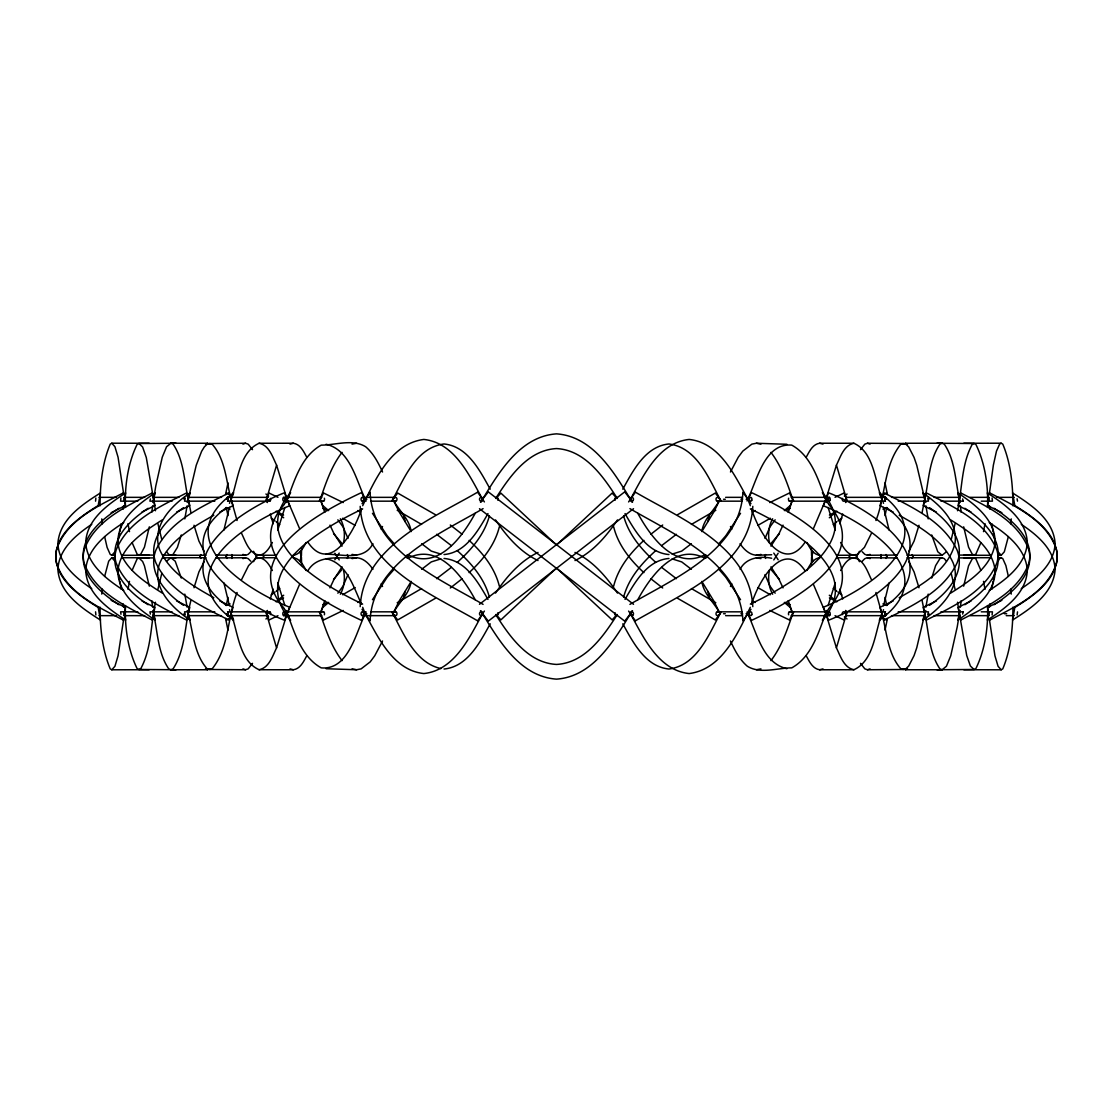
<?xml version="1.0" encoding="UTF-8"?>
<svg xmlns="http://www.w3.org/2000/svg" width="1113" height="1113" viewBox="0 0 1113 1113"><rect width="100%" height="100%" fill="white"/><g stroke="black" fill="none" stroke-linecap="round" stroke-linejoin="round"><path stroke-width="1.5" d="M360.195 506.345C363.228 566.781 432.832 594.579 477.616 620.831L484.405 611.079M752.805 606.655C749.772 546.219 680.168 518.421 635.384 492.169L628.595 501.921M183.993 499.264L184.41 497.428L185.008 498.054M929.007 613.736L928.59 615.572L927.992 614.946M301.595 548.431L301.428 555.582L299.981 561.314M811.405 564.569L811.572 557.418L813.019 551.686M150.366 614.084L149.949 611.844L172.07 611.83M962.634 498.916L963.19 501.128M185.12 614.084L184.563 611.83L214.809 611.83M927.88 498.916L928.492 501.156L898.191 501.17M1017.073 498.735L1017.505 501.128M120.983 614.265L120.594 611.83L137.789 611.83M204.973 558.517L205.265 555.651M907.735 557.349L908.027 554.483M100.087 505.831C100.045 485.31 102.173 463.203 110.243 444.087L111.815 443.211L149.156 443.252M149.156 669.748L111.815 669.789L110.243 668.913C102.173 649.797 100.045 627.69 100.087 607.169M123.14 509.114L123.529 505.831M123.724 618.675L118.061 655.78L114.931 666.284L111.815 669.789M989.276 494.325L993.38 465.095L996.497 451.085L999.627 444.087L1001.185 443.211L1002.757 444.087C1010.827 463.203 1012.955 485.31 1012.913 505.831M989.471 607.169L989.86 603.886M1012.913 607.169C1012.955 627.69 1010.827 649.797 1002.757 668.913L1001.185 669.789L963.844 669.748M231.838 558.448L232.227 555.582M880.773 557.418L881.162 554.552M101.756 594.105L102.424 589.222M1010.576 523.778L1011.244 518.895M125.463 507.417C124.614 486.478 127.786 463.439 137.122 444.393L138.958 443.517L176.077 443.252M176.077 669.748L138.958 669.483L137.122 668.607C127.786 649.561 124.614 626.522 125.463 605.583M151.771 512.314L152.676 505.789M960.324 607.211L961.229 600.686M987.537 507.417C988.386 486.478 985.214 463.439 975.878 444.393L974.042 443.517L936.923 443.252M987.537 605.583C988.386 626.522 985.214 649.561 975.878 668.607L974.042 669.483L936.923 669.748M343.458 543.074C345.294 534.936 344.39 526.115 340.355 518.755M769.542 569.926C767.706 578.064 768.61 586.885 772.645 594.245M95.857 614.946L95.565 611.83M992.1 498.054L992.448 501.156L981.235 501.17M119.884 531.805L121.192 523.778M991.808 589.222L993.116 581.195M155.486 602.258C150.645 624.198 151.716 648.517 140.781 668.607L138.958 669.483M187.123 505.817L184.8 518.881M925.877 607.183L928.2 594.119M957.514 510.742C962.355 488.802 961.284 464.483 972.219 444.393L974.042 443.517M99.168 500.043L98.181 505.552C78.355 517.865 51.935 535.979 56.36 562.83C65.862 592.589 97.624 606.613 123.181 620.038L123.473 618.466M99.307 499.264L100.434 492.962C82.098 504.592 59.768 519.298 57.904 543.102C58.419 563.651 76.032 578.134 91.739 588.694M124.03 615.322L125.449 607.448L111.147 600.31M988.97 497.678L987.551 505.552L1001.853 512.69M989.527 494.534L989.819 492.962C1015.376 506.387 1047.138 520.411 1056.64 550.17C1061.065 577.021 1034.645 595.135 1014.819 607.448L1013.832 612.957M1013.693 613.736L1012.566 620.038C1030.902 608.408 1053.232 593.702 1055.096 569.898C1054.581 549.349 1036.968 534.866 1021.261 524.306M263.183 558.448L263.711 555.582M849.289 557.418L849.817 554.552M127.981 589.361L129.498 581.376M149.323 526.839L144.453 547.151L140.781 554.121L138.958 554.997L137.122 554.121L132.099 542.588M963.677 586.161L968.547 565.849L972.219 558.879L974.042 558.003L975.878 558.879L980.901 570.413M983.502 531.624L985.019 523.639M104.622 576.437L108.684 561.189L111.815 557.696L115.209 557.696M119.62 533.419L117.282 544.354M993.38 579.581L995.718 568.646M1008.378 536.563L1004.316 551.811L1001.185 555.304L997.791 555.304M225.591 494.339L227.984 482.875M226.245 605.542L227.984 597.361M886.755 507.458L885.016 515.639M887.409 618.661L885.016 630.125M190.88 600.672C184.758 623.127 186.01 648.879 173.058 668.885L170.901 669.762L168.745 668.885C157.837 652.928 157.684 632.101 153.594 613.736L155.18 620.094C137.984 608.644 117.352 593.062 117.908 570.134C121.025 546.274 143.466 531.764 162.178 519.98M229.403 507.431L223.922 530.038M237.069 592.492C227.247 617.131 229.361 647.335 212.319 668.635L209.634 669.511L206.962 668.635C193.968 653.762 193.106 632.114 188.208 613.736L190.184 620.15C172.014 608.06 150.839 587.066 159.757 563.164C169.844 540.264 192.869 526.964 213.807 515.277M875.931 520.508C885.753 495.869 883.639 465.665 900.681 444.365L903.366 443.489L906.038 444.365L908.723 446.981L914.079 457.429L916.764 465.276L924.792 499.264L922.12 512.328M883.597 605.569L889.078 582.962M123.974 500.836L124.141 500.043M124.322 499.264L125.658 492.934C107.891 504.481 86.424 519.59 85.701 542.963C87.301 564.82 106.751 579.386 123.682 590.391M152.926 616.908L152.258 620.066C126.298 606.515 94.535 592.436 84.018 562.775C78.62 538.511 100.782 519.938 118.952 508.265M153.26 615.322L154.93 607.42L141.977 600.964M959.74 497.678L958.07 505.58L971.023 512.036M960.074 496.092L960.742 492.934C986.702 506.485 1018.465 520.564 1028.982 550.225C1034.38 574.489 1012.218 593.062 994.048 604.735M988.678 613.736L987.342 620.066C1005.109 608.519 1026.576 593.41 1027.299 570.037C1025.699 548.18 1006.249 533.614 989.318 522.609M988.859 612.957L989.026 612.164M157.921 589.236L161.816 573.306M955.079 523.764L951.184 539.694M403.351 598.557L405.132 591.406M411.114 581.779C409.153 594.523 398.371 602.759 392.931 613.736C404.005 634.66 415.344 662.736 440.859 668.593M701.886 531.221C703.847 518.477 714.629 510.241 720.069 499.264C708.647 477.727 696.474 447.426 668.955 443.976C645.345 446.271 633.06 470.729 622.793 489.177M707.868 521.594L709.649 514.443M152.801 502.436L152.996 501.643M153.204 500.85L153.399 500.057M187.415 616.922L186.622 620.094C160.008 606.418 127.953 592.38 116.058 562.733C109.422 539.179 130.374 519.896 148.14 508.279M187.805 615.336L189.794 607.392L176.619 600.923M925.195 497.664L923.206 505.608L936.381 512.077M925.585 496.078L926.378 492.906C952.992 506.582 985.047 520.62 996.942 550.267C1003.578 573.821 982.626 593.104 964.86 604.721M959.601 612.943L959.796 612.15M960.004 611.357L960.199 610.564M267.301 610.467L266.466 613.736L276.553 647.877C272.588 655.974 269.179 667.758 259.079 669.734C238.933 660.566 238.168 632.17 231.073 613.736M845.699 502.533L846.534 499.264L836.447 465.123C840.412 457.026 843.821 445.242 853.921 443.266C874.067 452.435 874.832 480.83 881.927 499.264M237.069 520.508L231.073 499.264C238.168 480.83 238.933 452.435 259.079 443.266L293.359 443.238C300.44 444.226 303.71 451.683 306.798 457.248M284.886 507.458L277.735 530.178M286.194 502.533C294.069 482.068 300.691 456.525 321.226 445.13C335.556 445.13 352.64 438.675 365.676 446.758C373.495 453.45 378.323 462.799 382.538 472.009M826.806 610.467C818.931 630.932 812.309 656.475 791.774 667.87C777.444 667.87 760.36 674.325 747.324 666.242C739.505 659.55 734.677 650.201 730.462 640.991M828.114 605.542L835.265 582.822M875.931 592.492L881.927 613.736C874.832 632.17 874.067 660.566 853.921 669.734L819.641 669.762C812.56 668.774 809.29 661.317 806.202 655.752M185.008 614.946L184.41 615.572L183.993 613.736M927.992 498.054L928.59 497.428L929.007 499.264M181.28 534.963L177.384 547.387L173.058 554.399L170.901 555.276L168.745 554.399L166.574 551.77M931.72 578.037L935.616 565.613L939.942 558.601L942.099 557.724L944.255 558.601L946.426 561.23M194.01 587.747L198.921 571.915L204.277 561.467M918.99 525.253L914.079 541.085L908.723 551.533M348.007 574.586L343.082 586.036L337.851 593.187M764.993 538.414L769.918 526.964L775.149 519.813M270.306 598.989L273.186 589.236M489.414 515.75C484.531 534.435 471.425 549.655 457.346 562.274M499.361 526.727C494.923 544.967 482.694 560.159 469.102 572.611M613.639 586.273C618.077 568.033 630.306 552.841 643.898 540.389M623.586 597.25C628.469 578.565 641.575 563.345 655.654 550.726M839.814 523.764L842.694 514.011M132.099 570.413L137.122 558.879L138.958 558.003L154.137 557.891M980.901 542.588L975.878 554.121L974.042 554.997L958.863 555.109M226.05 494.562L226.537 493.003L230.989 495.146M267.426 610.62L266.466 613.736L268.929 619.997L277.972 615.698M845.574 502.38L846.534 499.264L844.071 493.003L835.028 497.302M886.95 618.438L886.463 619.997L882.011 617.854M187.221 502.464L187.457 501.657M187.707 500.864L187.958 500.057M230.335 616.143L229.097 620.15C201.69 606.251 169.579 592.06 155.806 562.649C147.278 540.097 166.171 519.437 183.52 507.695M230.572 615.35L233.048 607.336L219.692 600.839M882.428 497.65L879.952 505.664L893.308 512.161M882.665 496.857L883.903 492.85C911.31 506.749 943.421 520.94 957.194 550.351C965.722 572.903 946.829 593.563 929.48 605.305M925.042 612.943L925.293 612.136M925.543 611.343L925.779 610.536M199.895 557.446L200.855 554.58M912.145 558.42L913.105 555.554M324.787 600.617L320.252 613.736C325.9 629.986 331.424 646.848 342.053 660.635M788.213 512.383L792.748 499.264C787.1 483.014 781.576 466.152 770.947 452.365M259.079 443.266C269.193 445.242 272.588 457.04 276.581 465.137L266.466 499.264L267.301 502.533M853.921 669.734C843.807 667.758 840.412 655.96 836.42 647.863L846.534 613.736L845.699 610.467M347.353 558.448L348.383 555.582M764.617 557.418L765.647 554.552M276.581 647.863L287.071 613.736L299.62 584.283M836.42 465.137L825.929 499.264L813.38 528.717M225.953 557.376L227.01 554.524M885.99 558.476L887.047 555.624M361.475 508.919C355.117 529.885 330.324 575.978 307.564 541.697M362.699 505.705C375.262 479.313 391.122 443.628 423.844 439.44C454.507 442.71 469.394 475.376 482.555 499.264L481.094 502.06M364.521 615.35C355.548 634.201 347.979 670.263 321.226 667.87C300.691 656.475 294.069 630.932 286.194 610.467M748.479 497.65C757.452 478.799 765.021 442.737 791.774 445.13C812.309 456.525 818.931 482.068 826.806 502.533M750.301 607.295C737.738 633.687 721.878 669.372 689.156 673.56C658.493 670.29 643.606 637.624 630.445 613.736L631.906 610.94M751.525 604.081C757.883 583.115 782.676 537.023 805.436 571.303M229.473 503.326L229.793 502.506M230.433 500.878L233.647 492.753C167.966 539.735 244.665 589.097 289.644 607.239L284.511 620.247C241.966 603.538 163.889 553.718 226.176 507.778M265.854 500.822L266.16 500.043M846.84 612.957L847.146 612.178M882.567 612.122L879.353 620.247C945.034 573.265 868.335 523.903 823.356 505.761L828.489 492.753C871.034 509.462 949.111 559.283 886.824 605.222M883.207 610.494L883.527 609.674M257.506 554.511L253.555 561.675M855.494 558.489L859.445 551.325M241.577 579.623L248.575 565.627L255.573 558.629L259.079 557.752L276.219 557.738M871.423 533.377L864.425 547.373L857.427 554.371L853.921 555.248L836.781 555.262M329.977 587.873L333.872 579.623L342.053 566.851M381.244 529.259L382.538 526.505M382.538 640.991L374.761 655.738L370.212 661.873L361.127 668.871L356.591 669.748L326.109 668.732M730.462 472.009L738.239 457.262L742.788 451.127L751.873 444.129L756.409 443.252L786.891 444.268M730.462 586.495L731.756 583.741M783.023 525.127L779.128 533.377L770.947 546.149M292.357 557.39L293.735 554.524M819.265 558.476L820.643 555.61M490.207 623.823C479.94 642.271 467.655 666.729 444.045 669.024M340.355 594.245C344.39 586.885 345.294 578.064 343.458 569.926M772.645 518.755C768.61 526.115 767.706 534.936 769.542 543.074M284.427 504.272C237.514 558.1 321.74 601.632 361.6 620.442L364.688 614.585M284.872 503.438L290.604 492.558C246.752 543.172 324.676 585.925 362.629 604.095M366.01 612.067L365.134 613.736C378.295 637.624 393.181 670.29 423.844 673.56C454.507 670.29 469.394 637.624 482.555 613.736L481.094 610.94M746.99 500.933L747.866 499.264C734.705 475.376 719.819 442.71 689.156 439.44C658.493 442.71 643.606 475.376 630.445 499.264L631.906 502.06M748.312 498.415L751.4 492.558C791.26 511.368 875.486 554.9 828.573 608.728M828.128 609.562L822.396 620.442C866.248 569.828 788.324 527.075 750.371 508.905M319.403 500.822L319.834 500.043M407.191 558.392L408.735 555.54M704.265 557.46L705.809 554.608M793.166 612.957L793.597 612.178M306.131 542.49C303.293 547.735 299.926 554.399 293.359 555.276M306.798 655.752C303.71 661.317 300.44 668.774 293.359 669.762L259.079 669.734M806.202 457.248C809.29 451.683 812.56 444.226 819.641 443.238L853.921 443.266M806.869 570.51C809.708 565.265 813.074 558.601 819.641 557.724M487.981 513.622C478.103 530.664 465.971 552.674 444.045 554.538M625.019 599.378C634.897 582.336 647.029 560.326 668.955 558.462M272.379 542.476C269.402 547.819 265.784 554.441 259.079 555.248C248.95 553.272 245.57 541.475 241.577 533.377M840.621 570.524C843.598 565.181 847.216 558.559 853.921 557.752C864.05 559.728 867.43 571.526 871.423 579.623M339.215 553.091L334.832 559.783M773.785 559.909L778.168 553.217M114.931 551.811L111.815 555.304L110.243 554.427L107.112 547.429L104.622 536.563M998.069 561.189L999.627 558.573L1001.185 557.696L1002.757 558.573L1005.888 565.571L1008.378 576.437M252.512 663.334L248.157 668.871L245.542 669.748L209.634 669.511M860.488 449.666L864.843 444.129L867.458 443.252L903.366 443.489M372.465 599.726L387.143 577.299L394.489 568.882M475.223 513.274C462.827 535.937 439.106 569.647 409.167 555.331M637.777 599.726C650.173 577.063 673.894 543.353 703.833 557.669M740.535 513.274L725.857 535.701L718.511 544.118M496.022 497.942C509.963 476.197 528.146 450.069 556.5 448.567C584.854 450.069 603.037 476.197 616.978 497.942M616.978 615.058C603.037 636.803 584.854 662.931 556.5 664.433C528.146 662.931 509.963 636.803 496.022 615.058M411.184 581.417L399.317 600.783L392.931 613.736L397.689 619.941L435.461 598.279M701.816 531.583L713.683 512.217L720.069 499.264L715.311 493.059L677.539 514.721M495.494 593.104C506.568 576.826 519.952 561.105 538.01 552.438M617.506 519.896C606.432 536.174 593.048 551.895 574.99 560.562M362.045 503.688L362.657 502.798M363.283 501.921L370.073 492.169C372.674 550.865 439.552 578.732 483.084 604.387M749.717 611.079L742.928 620.831C740.326 562.135 673.448 534.268 629.916 508.613M750.343 610.202L750.955 609.312M342.053 452.365C331.424 466.152 325.9 483.014 320.252 499.264L324.787 512.383M372.938 543.701C363.742 561.342 341.788 553.968 326.109 554.246M740.062 569.3C746.197 557.599 759.817 555.888 771.657 558.253M770.947 660.635C781.576 646.848 787.1 629.986 792.748 613.736L788.213 600.617M391.734 500.808L392.333 500.029M720.668 612.971L721.266 612.192M480.413 502.033L488.287 491.863L633.534 604.303M632.587 610.967L624.713 621.137L479.466 508.697M341.663 569.898L333.538 579.442M771.337 543.102L779.462 533.558M307.564 571.303C317.525 553.578 339.938 558.935 356.591 557.738C363.728 558.197 369.099 563.721 372.938 569.3M805.436 541.697C782.676 575.978 757.883 529.885 751.525 508.919M166.574 561.23L170.901 557.724L205.919 557.738M946.426 551.77L942.099 555.276L907.081 555.262M495.897 498.485L500.906 493.129L556.75 545.259M617.103 614.515L612.094 619.871L556.25 567.741M250.773 551.77L248.157 554.385L245.542 555.262L216.172 555.067M862.227 561.23L864.843 558.615L867.458 557.738L896.828 557.933M421.688 569.258L431.274 561.912L440.859 558.893M691.312 543.742L681.726 551.088L672.141 554.107M172.07 501.17L149.907 501.17L150.366 498.916M963.19 611.872L962.634 614.084M556.25 545.259L612.094 493.129L617.103 498.485M556.75 567.741L500.906 619.871L495.897 614.515M278 600.338L283.69 595.232M829.31 517.768L835 512.662M276.121 591.365L279.683 588.304M833.317 524.696L836.879 521.635M328.683 602.383L322.714 607.489L320.252 613.736L323.591 619.983L343.221 610.425M784.317 510.617L790.286 505.511L792.748 499.264L789.409 493.017L769.779 502.575M451.349 567.393L436.602 578.69M462.132 578.76L450.306 587.998M650.868 534.24L662.694 525.002M661.651 545.607L676.398 534.31M479.466 604.303L624.713 491.863L632.587 502.033M633.534 508.697L488.287 621.137L480.413 610.967M265.924 618.981L268.664 616.936M844.336 496.064L847.076 494.019M271.141 594.94L274.883 592.255M838.117 520.745L841.859 518.06M91.739 524.306C76.032 534.866 58.419 549.349 57.904 569.898C59.768 593.702 82.098 608.408 100.434 620.038L99.307 613.736M1021.261 588.694C1036.968 578.134 1054.581 563.651 1055.096 543.102C1053.232 519.298 1030.902 504.592 1012.566 492.962L1013.693 499.264M123.682 522.609C106.751 533.614 87.301 548.18 85.701 570.037C86.424 593.41 107.891 608.519 125.658 620.066L124.322 613.736M989.318 590.391C1006.249 579.386 1025.699 564.82 1027.299 542.963C1026.576 519.59 1005.109 504.481 987.342 492.934L988.678 499.264M950.822 593.02C969.534 581.236 991.975 566.726 995.092 542.866C995.648 519.938 975.016 504.356 957.82 492.906L959.406 499.264C955.316 480.899 955.163 460.072 944.255 444.115L942.099 443.238L905.412 443.252L903.283 444.129M421.563 588.596L397.188 602.731M691.437 524.404L715.812 510.269M355.2 587.594L342.623 594.759M357.802 602.467L360.529 600.881M752.471 512.119L755.198 510.533M757.8 525.406L770.377 518.241M899.193 597.723C921.661 584.909 948.874 569.967 955.107 542.685C957.737 520.759 939.052 504.245 922.816 492.85L924.792 499.264C928.882 480.899 929.035 460.072 939.942 444.115L942.099 443.238M283.578 597.945L276.066 601.757M829.422 515.055L836.934 511.243M483.084 508.613C439.552 534.268 372.674 562.135 370.073 620.831L363.283 611.079M629.916 604.387C673.448 578.732 740.326 550.865 742.928 492.169L749.717 501.921M111.147 512.69L125.449 505.552L124.03 497.678M1001.853 600.31L987.551 607.448L988.97 615.322M141.977 512.036L154.93 505.58L153.26 497.678M971.023 600.964L958.07 607.42L959.74 615.322M176.619 512.077L189.794 505.608L187.805 497.664M936.381 600.923L923.206 607.392L925.195 615.336M362.629 508.905C324.676 527.075 246.752 569.828 290.604 620.442L284.872 609.562M750.371 604.095C788.324 585.925 866.248 543.172 822.396 492.558L828.128 503.438M219.692 512.161L233.048 505.664L230.572 497.65M893.308 600.839L879.952 607.336L882.428 615.35M227.149 605.333L230.113 603.914M230.989 617.854L226.537 619.997L226.05 618.438M882.011 495.146L886.463 493.003L886.95 494.562M882.887 509.086L885.851 507.667M322.937 604.637L327.459 602.481M785.541 510.519L790.063 508.363M205.46 444.129L207.588 443.252L209.717 444.129M170.901 669.762L207.588 669.748L209.717 668.871M903.283 668.871L905.412 669.748L907.54 668.871M207.588 443.252L170.901 443.238L166.574 446.744L162.248 457.248L155.764 486.131L153.594 499.264L155.486 510.742M905.412 669.748L942.099 669.762L946.426 666.256L950.752 655.752L957.236 626.869L959.406 613.736L957.514 602.258M409.167 557.669C439.106 543.353 462.827 577.063 475.223 599.726M703.833 555.331C673.894 569.647 650.173 535.937 637.777 513.274M242.926 444.129L245.542 443.252L248.157 444.129L252.512 449.666M242.926 558.615L245.542 557.738L248.157 558.615L250.773 561.23M862.227 551.77L864.843 554.385L867.458 555.262L870.074 554.385M860.488 663.334L864.843 668.871L867.458 669.748L870.074 668.871M245.542 443.252L209.634 443.489L206.962 444.365L204.277 446.981L201.606 451.335L196.236 465.276L188.208 499.264L190.88 512.328M867.458 669.748L903.366 669.511L906.038 668.635L908.723 666.019L914.079 655.571L916.764 647.724L924.792 613.736L922.12 600.672M289.992 444.115L293.359 443.238M819.641 669.762L823.008 668.885M95.565 501.17L95.857 498.054M1017.505 611.872L1017.143 614.946M352.042 444.129L356.591 443.252M352.042 558.615L356.591 557.738M740.062 543.701C744.486 550.434 752.318 557.516 760.958 554.385M756.409 669.748L760.958 668.871M756.409 555.262L771.657 554.747M162.581 557.836L176.077 557.738M216.172 557.933L245.542 557.738M867.458 555.262L896.828 555.067M963.844 443.252L1001.185 443.211M111.815 555.304L115.209 555.304M121.999 555.29L149.156 555.262M963.844 557.738L991.001 557.71M997.791 557.696L1001.185 557.696M99.015 497.344L116.281 497.344M124.03 497.344L144.676 497.344M153.316 497.344L178.901 497.344M187.93 497.344L221.529 497.344M227.539 497.344L268.303 497.344M283.843 497.358A1.906 0.946 -90 0 1 284.525 500.349A1.906 0.946 -90 0 1 282.897 500.057A1.906 0.946 -90 0 1 283.843 497.358L321.838 497.344M362.476 497.358A1.906 1.308 -90 0 1 363.422 500.349A1.906 1.308 -90 0 1 361.169 500.057A1.906 1.308 -90 0 1 362.476 497.358L395.699 497.344A1.906 1.308 -90 0 0 394.698 498.054M725.634 497.344L742.315 497.344M791.162 497.344L829.241 497.344M846.033 497.344L885.461 497.344M891.471 497.344L925.07 497.344M934.099 497.344L959.684 497.344M970.049 497.344L989.22 497.344M996.594 497.344L1014.235 497.344M366.873 499.264L365.134 499.264L366.01 500.933M483.348 499.264L482.555 499.264C499.403 471.522 520.481 436.338 556.5 433.861C592.519 436.338 613.597 471.522 630.445 499.264L629.652 499.264M723.547 499.264L725.286 499.264M740.924 499.264L742.663 499.264M746.127 499.264L747.866 499.264L750.301 505.705M137.789 501.17L120.594 501.17L120.9 498.054M214.809 501.17L184.563 501.17L185.12 498.916M270 501.17L227.539 501.17A1.906 0.71 -90 0 0 228.248 499.083M283.759 501.17L323.563 501.17M362.351 501.17L365.69 501.17M370.685 501.17L395.699 501.17M717.301 501.17L742.315 501.17M789.437 501.17L829.241 501.17M843 501.17L885.461 501.17A1.906 0.71 -90 0 1 884.752 499.083M940.93 501.17L963.093 501.17M170.901 555.276L205.919 555.262M259.079 555.248L276.219 555.262M836.781 557.738L853.921 557.752M907.081 557.738L942.099 557.724M270 611.83L227.539 611.83A1.906 0.71 -90 0 1 228.248 613.917M283.843 611.844A1.906 0.946 -90 0 1 284.525 614.835A1.906 0.946 -90 0 1 282.897 614.543A1.906 0.946 -90 0 1 283.843 611.844L323.563 611.83M362.476 611.844A1.906 1.308 -90 0 1 363.422 614.835A1.906 1.308 -90 0 1 361.169 614.543A1.906 1.308 -90 0 1 362.476 611.844L365.69 611.83M370.685 611.83L395.699 611.83M717.301 611.83L742.315 611.83M789.437 611.83L829.241 611.83M843 611.83L885.461 611.83A1.906 0.71 -90 0 0 884.752 613.917M898.191 611.83L928.492 611.844L927.88 614.084M940.93 611.83L963.093 611.83M981.235 611.83L992.448 611.844L992.1 614.946M366.873 613.736L365.134 613.736L362.699 607.295M483.348 613.736L482.555 613.736C499.403 641.478 520.481 676.662 556.5 679.139C592.519 676.662 613.597 641.478 630.445 613.736L629.652 613.736M723.547 613.736L725.286 613.736M740.924 613.736L742.663 613.736M746.127 613.736L747.866 613.736L746.99 612.067M1004.343 613.736L1006.681 613.736M99.015 615.656L116.281 615.656M124.03 615.656L144.676 615.656M153.316 615.656L178.901 615.656M187.93 615.656L221.529 615.656M227.539 615.656L268.303 615.656M283.759 615.656L321.838 615.656M362.351 615.656L395.699 615.656A1.906 1.308 -90 0 1 394.698 614.946M725.634 615.656L742.315 615.656M791.162 615.656L829.241 615.656M846.033 615.656L885.461 615.656M891.471 615.656L925.07 615.656M934.099 615.656L959.684 615.656M970.049 615.656L989.22 615.656M1006.208 615.656L1014.235 615.656M963.844 555.262L991.001 555.29M121.999 557.71L149.156 557.738M958.863 557.891L974.042 558.003M138.958 554.997L154.137 555.109M162.581 555.164L176.077 555.262M668.955 554.538C647.029 552.674 634.897 530.664 625.019 513.622M672.141 558.893L681.726 561.912L691.312 569.258M440.859 554.107L431.274 551.088L421.688 543.742M444.045 558.462C465.971 560.326 478.103 582.336 487.981 599.378M326.109 444.268C349.538 449.694 355.812 478.562 364.521 497.65M326.109 558.754C346.811 562.802 353.6 587.414 361.475 604.081M786.891 668.732C763.462 663.306 757.188 634.438 748.479 615.35M756.409 443.252L760.958 444.129M756.409 557.738L760.958 558.615M352.042 554.385L356.591 555.262M352.042 668.871L356.591 669.748M853.921 555.248C847.216 554.441 843.598 547.819 840.621 542.476M259.079 557.752C265.784 558.559 269.402 565.181 272.379 570.524M819.641 443.238L823.008 444.115M819.641 555.276C813.074 554.399 809.708 547.735 806.869 542.49M293.359 557.724C299.926 558.601 303.293 565.265 306.131 570.51M289.992 668.885L293.359 669.762M209.634 443.489L212.319 444.365C225.313 459.238 226.162 480.886 231.073 499.264M903.366 669.511L900.681 668.635C887.687 653.762 886.838 632.114 881.927 613.736M867.458 443.252L870.074 444.129M867.458 557.738L870.074 558.615M242.926 554.385L245.542 555.262M242.926 668.871L245.542 669.748M942.099 555.276L937.772 551.77L931.72 534.963M942.099 669.762L939.942 668.885C929.035 652.928 928.882 632.101 924.792 613.736L922.816 620.15C940.986 608.06 962.161 587.066 953.243 563.164C943.156 540.264 920.131 526.964 899.193 515.277M170.901 443.238L173.058 444.115C183.965 460.072 184.118 480.899 188.208 499.264L190.184 492.85C172.014 504.94 150.839 525.934 159.757 549.836C169.844 572.736 192.869 586.036 213.807 597.723M170.901 557.724L175.228 561.23L181.28 578.037M905.412 443.252L907.54 444.129M205.46 668.871L207.588 669.748M836.934 601.757L829.422 597.945M835.028 615.698L844.071 619.997L846.534 613.736L845.574 610.62M785.541 602.481L790.063 604.637M322.937 508.363L327.459 510.519M277.972 497.302L268.929 493.003L266.466 499.264L267.426 502.38M276.066 511.243L283.578 515.055M974.042 554.997L972.219 554.121L968.547 547.151L963.677 526.839M974.042 669.483L970.383 665.991L966.724 655.543L959.406 613.736L957.82 620.094C975.016 608.644 995.648 593.062 995.092 570.134C991.975 546.274 969.534 531.764 950.822 519.98M138.958 443.517L142.617 447.009L146.276 457.457L153.594 499.264L155.18 492.906C137.984 504.356 117.352 519.938 117.908 542.866C121.025 566.726 143.466 581.236 162.178 593.02M138.958 558.003L142.617 561.495L144.453 565.849L149.323 586.161M882.887 603.914L885.851 605.333M227.149 507.667L230.113 509.086M770.377 594.759L757.8 587.594M769.765 610.425L789.409 619.983L792.748 613.736L790.286 607.489L784.317 602.383M343.235 502.575L323.591 493.017L320.252 499.264L322.714 505.511L328.683 510.617M342.623 518.241L355.2 525.406M715.812 602.731L691.451 588.596M397.188 510.269L421.549 524.404M574.99 552.438C593.048 561.105 606.432 576.826 617.506 593.104M538.01 560.562C519.952 551.895 506.568 536.174 495.494 519.896M1001.185 555.304L998.069 551.811M1001.185 669.789L998.069 666.284L994.939 655.78L989.276 618.675M111.815 443.211L114.931 446.716L118.061 457.22L123.724 494.325M111.815 557.696L114.931 561.189M752.471 600.881L755.198 602.467M357.802 510.533L360.529 512.119M677.539 598.279L715.297 619.941L720.069 613.736L713.683 600.783L701.816 581.417M435.461 514.721L397.703 493.059L392.931 499.264L399.317 512.217L411.184 531.583M994.048 508.265C1012.218 519.938 1034.38 538.511 1028.982 562.775C1018.465 592.436 986.702 606.515 960.742 620.066L960.074 616.908M118.952 604.735C100.782 593.062 78.62 574.489 84.018 550.225C94.535 520.564 126.298 506.485 152.258 492.934L152.926 496.092M964.86 508.279C982.626 519.896 1003.578 539.179 996.942 562.733C985.047 592.38 952.992 606.418 926.378 620.094L925.585 616.922M148.14 604.721C130.374 593.104 109.422 573.821 116.058 550.267C127.953 520.62 160.008 506.582 186.622 492.906L187.415 496.078M838.117 592.255L841.859 594.94M271.141 518.06L274.883 520.745M676.398 578.69L661.665 567.393M662.694 587.998L650.868 578.76M450.306 525.002L462.132 534.24M436.602 534.31L451.335 545.607M844.336 616.936L847.076 618.981M265.924 494.019L268.664 496.064M929.48 507.695C946.829 519.437 965.722 540.097 957.194 562.649C943.421 592.06 911.31 606.251 883.903 620.15L882.665 616.143M183.52 605.305C166.171 593.563 147.278 572.903 155.806 550.351C169.579 520.94 201.69 506.749 229.097 492.85L230.335 496.857M833.317 588.304L836.879 591.365M276.121 521.635L279.683 524.696M886.824 507.778C949.111 553.718 871.034 603.538 828.489 620.247L823.356 607.239C868.335 589.097 945.034 539.735 879.353 492.753L882.567 500.878M226.176 605.222C163.889 559.283 241.966 509.462 284.511 492.753L289.644 505.761C244.665 523.903 167.966 573.265 233.647 620.247L230.433 612.122M829.31 595.232L835 600.338M278 512.662L283.69 517.768M655.668 562.274C641.575 549.655 628.469 534.435 623.6 515.75M643.884 572.611C630.306 560.159 618.077 544.967 613.639 526.727M469.116 540.389C482.694 552.841 494.923 568.033 499.361 586.273M457.332 550.726C471.425 563.345 484.531 578.565 489.4 597.25M779.462 579.442L771.337 569.898M333.538 533.558L341.663 543.102M718.511 568.882L725.857 577.299L740.535 599.726M394.489 544.118L387.143 535.701L372.465 513.274M778.168 559.783L773.785 553.091M334.832 553.217L339.215 559.909M720.668 500.029L721.266 500.808M391.734 612.192L392.333 612.971M770.947 566.851L779.128 579.623L783.023 587.873M342.053 546.149L333.872 533.377L329.977 525.127M775.149 593.187L769.918 586.036L764.993 574.586M337.851 519.813L343.082 526.964L348.007 538.414M750.343 502.798L750.955 503.688M628.595 611.079L635.384 620.831C680.168 594.579 749.772 566.781 752.805 506.345M484.405 501.921L477.616 492.169C432.832 518.421 363.228 546.219 360.195 606.655M362.045 609.312L362.657 610.202M859.459 561.675L855.494 554.511M253.541 551.325L257.506 558.489M908.723 561.467L914.079 571.915L918.99 587.747M204.277 551.533L198.921 541.085L194.01 525.253M704.265 555.54L705.809 558.392M407.191 554.608L408.735 557.46M793.166 500.043L793.583 500.822M319.417 612.178L319.834 612.957M828.573 504.272C875.486 558.1 791.26 601.632 751.4 620.442L748.312 614.585M364.688 498.415L361.6 492.558C321.74 511.368 237.514 554.9 284.427 608.728M813.38 584.283L825.929 613.736L836.42 647.863M299.62 528.717L287.071 499.264L276.581 465.137M622.793 623.823C633.06 642.271 645.345 666.729 668.955 669.024C696.474 665.574 708.647 635.273 720.069 613.736C714.629 602.759 703.847 594.523 701.886 581.779M490.207 489.177C479.94 470.729 467.655 446.271 444.045 443.976C416.526 447.426 404.353 477.727 392.931 499.264C398.371 510.241 409.153 518.477 411.114 531.221M819.265 554.524L820.643 557.39M292.357 555.61L293.735 558.476M730.462 526.505L731.756 529.259M381.244 583.741L382.538 586.495M883.207 502.506L883.527 503.326M846.84 500.043L847.146 500.822M265.854 612.178L266.16 612.957M229.473 609.674L229.793 610.494M885.99 554.524L887.047 557.376M225.953 555.624L227.01 558.476M835.265 530.178L828.114 507.458M277.735 582.822L284.886 605.542M764.617 555.582L765.647 558.448M347.353 554.552L348.383 557.418M912.145 554.58L913.105 557.446M199.895 555.554L200.855 558.42M925.042 500.057L925.293 500.864M925.543 501.657L925.779 502.464M187.221 610.536L187.457 611.343M187.707 612.136L187.958 612.943M839.814 589.236L842.694 598.989M270.306 514.011L273.186 523.764M889.078 530.038L883.597 507.431M223.922 582.962L229.403 605.569M951.184 573.306L955.079 589.236M161.816 539.694L157.921 523.764M995.718 544.354L993.38 533.419M117.282 568.646L119.62 579.581M813.019 561.314L811.572 555.582L811.405 548.431M299.981 551.686L301.428 557.418L301.595 564.569M959.601 500.057L959.796 500.85M960.004 501.643L960.199 502.436M707.868 591.406L709.649 598.557M403.351 514.443L405.132 521.594M152.801 610.564L152.996 611.357M153.204 612.15L153.399 612.943M885.016 482.875L887.409 494.339M885.016 597.361L886.755 605.542M227.984 515.639L226.245 507.458M227.984 630.125L225.591 618.661M988.859 500.043L989.026 500.836M123.974 612.164L124.141 612.957M983.502 581.376L985.019 589.361M127.981 523.639L129.498 531.624M928.2 518.881L925.877 505.817M184.8 594.119L187.123 607.183M849.289 555.582L849.817 558.448M263.183 554.552L263.711 557.418M1013.832 500.043L1014.819 505.552C1034.645 517.865 1061.065 535.979 1056.64 562.83C1047.138 592.589 1015.376 606.613 989.819 620.038L989.527 618.466M123.473 494.534L123.181 492.962C97.624 506.387 65.862 520.411 56.36 550.17C51.935 577.021 78.355 595.135 98.181 607.448L99.168 612.957M991.808 523.778L993.116 531.805M119.884 581.195L121.192 589.222M960.324 505.789L961.229 512.314M151.771 600.686L152.676 607.211M1010.576 589.222L1011.244 594.105M101.756 518.895L102.424 523.778M880.773 555.582L881.162 558.448M231.838 554.552L232.227 557.418M989.471 505.831L989.86 509.114M123.14 603.886L123.529 607.169M907.735 555.651L908.027 558.517M204.973 554.483L205.265 557.349M884.918 498.054A1.906 0.71 -90 0 1 885.711 497.455A1.906 0.71 -90 0 1 886.185 499.264M842.402 500.307A1.906 0.71 -90 0 1 842.36 498.387M886.185 613.736A1.906 0.71 -90 0 1 885.711 615.545A1.906 0.71 -90 0 1 884.918 614.946M842.36 614.613A1.906 0.71 -90 0 1 842.402 612.693M789.868 500.947A1.906 0.946 -90 0 1 788.741 500.53A1.906 0.946 -90 0 1 788.644 498.207M788.644 614.793A1.906 0.946 -90 0 1 788.741 612.47A1.906 0.946 -90 0 1 789.868 612.053M717.301 497.344A1.906 1.308 -90 0 1 718.302 498.054M717.899 500.947A1.906 1.308 -90 0 1 716.369 497.914M716.369 615.086A1.906 1.308 -90 0 1 717.899 612.053M718.302 614.946A1.906 1.308 -90 0 1 717.301 615.656M615.058 500.307A1.906 1.795 -90 0 1 617.395 497.567M617.395 615.433A1.906 1.795 -90 0 1 615.058 612.693M495.605 497.567A1.906 1.795 -90 0 1 497.942 500.307M497.942 612.693A1.906 1.795 -90 0 1 495.605 615.433M396.631 497.914A1.906 1.308 -90 0 1 395.101 500.947M395.101 612.053A1.906 1.308 -90 0 1 396.631 615.086M324.356 498.207A1.906 0.946 -90 0 1 324.259 500.53A1.906 0.946 -90 0 1 323.132 500.947M323.132 612.053A1.906 0.946 -90 0 1 324.259 612.47A1.906 0.946 -90 0 1 324.356 614.793M226.815 499.264A1.906 0.71 -90 0 1 227.289 497.455A1.906 0.71 -90 0 1 228.082 498.054M270.64 498.387A1.906 0.71 -90 0 1 270.598 500.307M269.875 501.128A1.906 0.71 -90 0 1 269.68 500.947M228.082 614.946A1.906 0.71 -90 0 1 227.289 615.545A1.906 0.71 -90 0 1 226.815 613.736M270.598 612.693A1.906 0.71 -90 0 1 270.64 614.613M269.68 612.053A1.906 0.71 -90 0 1 269.875 611.872M830.02 500.349A1.906 0.946 -90 0 0 829.324 497.358A1.906 0.946 -90 0 0 828.392 500.057A1.906 0.946 -90 0 0 830.02 500.349M830.02 614.835A1.906 0.946 -90 0 0 829.324 611.844A1.906 0.946 -90 0 0 828.392 614.543A1.906 0.946 -90 0 0 830.02 614.835M751.72 500.349A1.906 1.308 -90 0 0 750.76 497.358A1.906 1.308 -90 0 0 749.466 500.057A1.906 1.308 -90 0 0 751.72 500.349M751.776 614.696A1.906 1.308 -90 0 0 750.649 611.83A1.906 1.308 -90 0 0 749.508 614.696A1.906 1.308 -90 0 0 751.776 614.696M633.172 500.349A1.906 1.795 -90 0 0 631.864 497.358A1.906 1.795 -90 0 0 630.069 500.057A1.906 1.795 -90 0 0 633.172 500.349M633.172 614.835A1.906 1.795 -90 0 0 631.864 611.844A1.906 1.795 -90 0 0 630.069 614.543A1.906 1.795 -90 0 0 633.172 614.835M482.764 500.349A1.906 1.795 -90 0 0 481.456 497.358A1.906 1.795 -90 0 0 479.661 500.057A1.906 1.795 -90 0 0 482.764 500.349M482.847 614.696A1.906 1.795 -90 0 0 481.289 611.83A1.906 1.795 -90 0 0 479.731 614.696A1.906 1.795 -90 0 0 482.847 614.696"/></g></svg>
